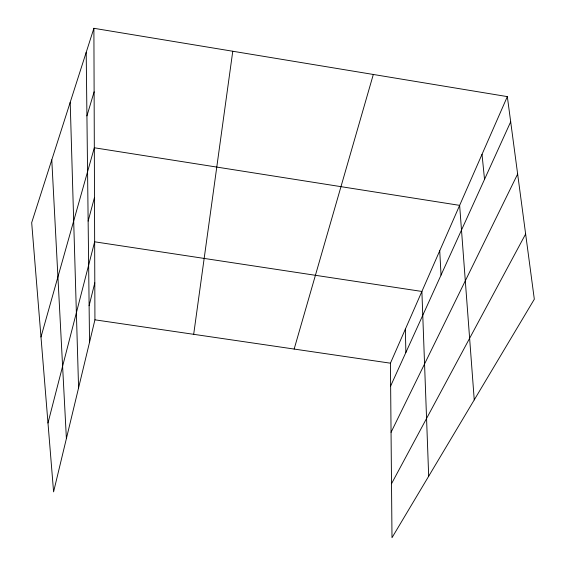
<?xml version="1.0" encoding="UTF-8"?>
<svg xmlns="http://www.w3.org/2000/svg" width="566" height="566" viewBox="0 0 566 566"><rect width="100%" height="100%" fill="white"/><g stroke="black" fill="none" stroke-linecap="round" stroke-linejoin="round"><path stroke-width="0.85" d="M193.685 334.315L232.768 51.244M93.892 28.3L94.932 319.825L53.586 491.861L31.682 222.671L93.892 28.3L507.334 96.609L534.318 299.216L391.997 537.7L390.434 363.188L507.334 96.609M89.117 305.746L94.798 282.844M47.983 423.014L94.649 241.809L421.889 291.448L428.688 476.225M88.14 221.094L94.494 197.435M40.985 337.011L94.317 147.768L459.642 205.366L474.244 399.893M294.15 349.059L373.319 74.471M86.931 115.896L94.119 91.819M390.639 386.005L510.688 121.789M391.056 432.304L517.649 174.038M391.516 483.725L525.637 233.999M94.932 319.825L390.434 363.188M482.013 154.348L484.531 179.351M439.732 250.773L441.041 275.069M51.782 159.86L66.392 438.558M70.198 102.319L78.582 387.852M405.362 329.143L405.872 352.484M86.195 52.334L89.534 342.274"/></g></svg>
